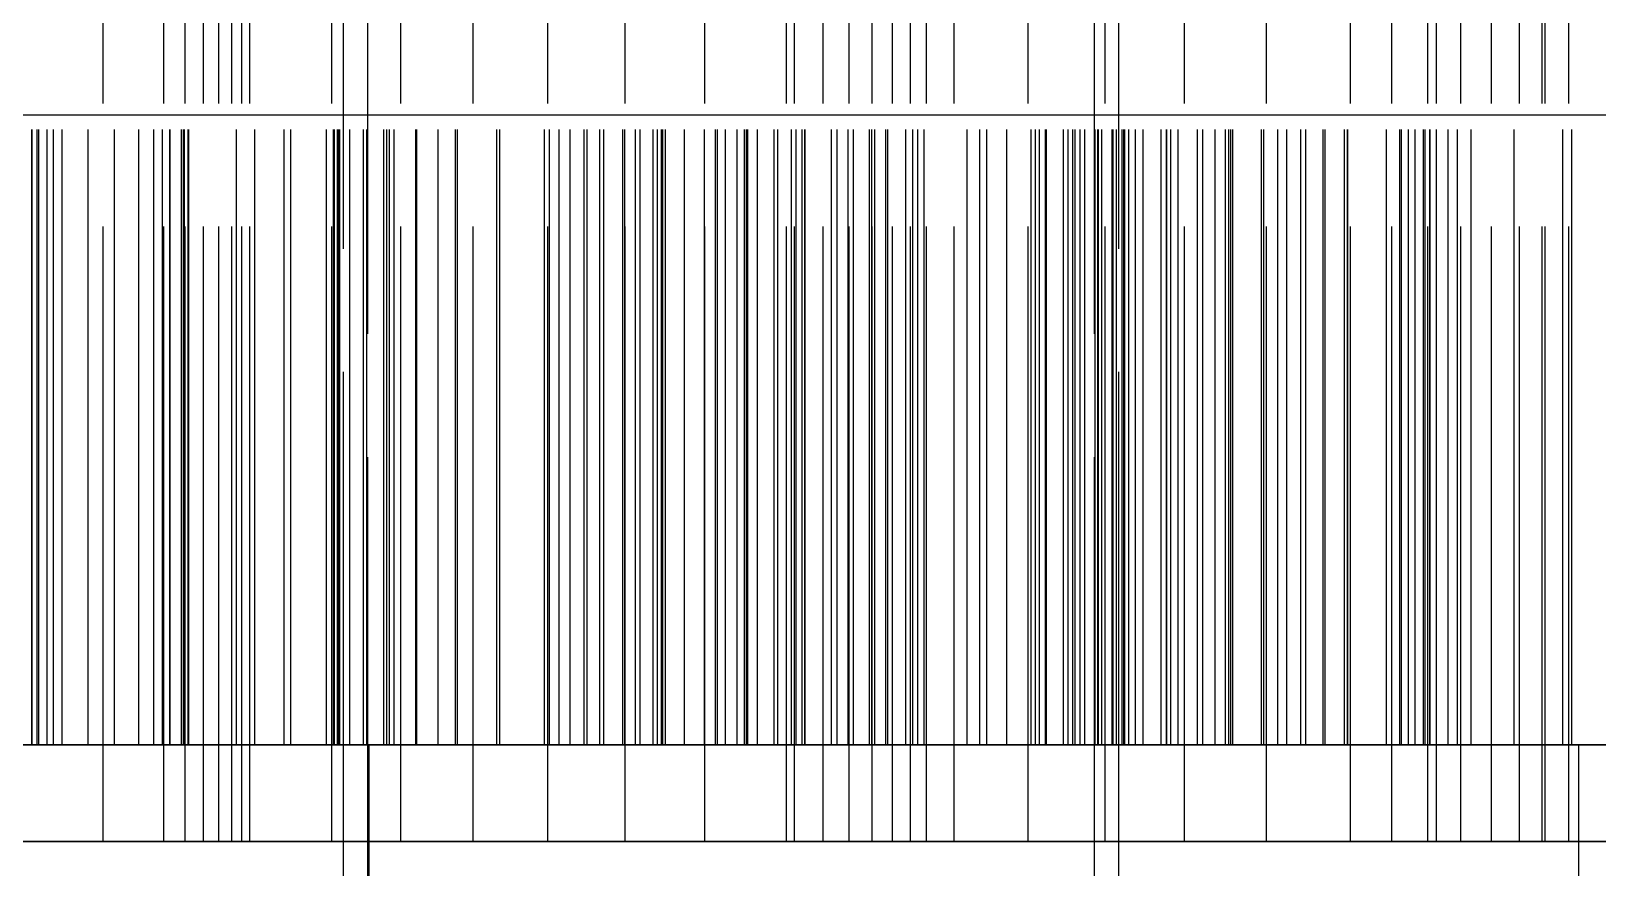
# Model space of a CAD drawing. Header units: millimetres. Extents: x -9 to 243, y -53 to 196.
# Drawn here: x 167.903 to 171.136, y -18.254 to -16.527 of the extents above; entities that cross this region are included whole.
import ezdxf

# ---------------------------------------------------------------- set-up
doc = ezdxf.new("R2010")
doc.units = ezdxf.units.MM
doc.linetypes.add('DASHED', pattern=[1.524, 1.27, -0.254])
doc.layers.add('HIDDEN', color=8, linetype='DASHED')
doc.layers.add('VISIBLE', color=7, linetype='CONTINUOUS')

msp = doc.modelspace()

# ---------------------------------------------------------------- linework, layer by layer
at = {"layer": 'HIDDEN'}
for points in [[(168.05114, -18.2), (168.05114, -15.2)], [(168.05114, -18.2), (168.05114, -15.2)], [(168.17631, -18.2), (168.17631, -15.2)], [(168.17631, -18.2), (168.17631, -15.2)], [(168.22026, -18.2), (168.22026, -15.2)], [(168.22026, -18.2), (168.22026, -15.2)], [(168.25796, -18.2), (168.25796, -15.2)], [(168.25796, -18.2), (168.25796, -15.2)], [(168.28985, -18.2), (168.28985, -15.2)], [(168.28985, -18.2), (168.28985, -15.2)], [(168.31622, -18.2), (168.31622, -15.2)], [(168.31622, -18.2), (168.31622, -15.2)], [(168.33731, -18.2), (168.33731, -15.2)], [(168.33731, -18.2), (168.33731, -15.2)], [(168.3533, -18.2), (168.3533, -15.2)], [(168.3533, -18.2), (168.3533, -15.2)], [(168.52264, -18.2), (168.52264, -15.2)], [(168.52264, -18.2), (168.52264, -15.2)], [(168.66552, -18.2), (168.66552, -15.2)], [(168.66552, -18.2), (168.66552, -15.2)], [(168.81437, -18.2), (168.81437, -15.2)], [(168.81437, -18.2), (168.81437, -15.2)], [(168.96872, -18.2), (168.96872, -15.2)], [(168.96872, -18.2), (168.96872, -15.2)], [(169.12821, -18.2), (169.12821, -15.2)], [(169.12821, -18.2), (169.12821, -15.2)], [(169.29256, -18.2), (169.29256, -15.2)], [(169.29256, -18.2), (169.29256, -15.2)], [(169.46153, -18.2), (169.46153, -15.2)], [(169.46153, -18.2), (169.46153, -15.2)], [(169.47807, -18.2), (169.47807, -15.2)], [(169.47807, -18.2), (169.47807, -15.2)], [(169.5372, -18.2), (169.5372, -15.2)], [(169.5372, -18.2), (169.5372, -15.2)], [(169.59036, -18.2), (169.59036, -15.2)], [(169.59036, -18.2), (169.59036, -15.2)], [(169.63797, -18.2), (169.63797, -15.2)], [(169.63797, -18.2), (169.63797, -15.2)], [(169.6803, -18.2), (169.6803, -15.2)], [(169.6803, -18.2), (169.6803, -15.2)], [(169.71757, -18.2), (169.71757, -15.2)], [(169.71757, -18.2), (169.71757, -15.2)], [(169.74995, -18.2), (169.74995, -15.2)], [(169.74995, -18.2), (169.74995, -15.2)], [(169.80719, -18.2), (169.80719, -15.2)], [(169.80719, -18.2), (169.80719, -15.2)], [(169.96033, -18.2), (169.96033, -15.2)], [(169.96033, -18.2), (169.96033, -15.2)], [(170.11912, -18.2), (170.11912, -15.2)], [(170.11912, -18.2), (170.11912, -15.2)], [(170.2831, -18.2), (170.2831, -15.2)], [(170.2831, -18.2), (170.2831, -15.2)], [(170.45193, -18.2), (170.45193, -15.2)], [(170.45193, -18.2), (170.45193, -15.2)], [(170.62534, -18.2), (170.62534, -15.2)], [(170.62534, -18.2), (170.62534, -15.2)], [(170.71091, -18.2), (170.71091, -15.2)], [(170.71091, -18.2), (170.71091, -15.2)], [(170.78483, -18.2), (170.78483, -15.2)], [(170.78483, -18.2), (170.78483, -15.2)], [(170.8031, -18.2), (170.8031, -15.2)], [(170.8031, -18.2), (170.8031, -15.2)], [(170.85311, -18.2), (170.85311, -15.2)], [(170.85311, -18.2), (170.85311, -15.2)], [(170.91613, -18.2), (170.91613, -15.2)], [(170.91613, -18.2), (170.91613, -15.2)], [(170.97414, -18.2), (170.97414, -15.2)], [(170.97414, -18.2), (170.97414, -15.2)], [(171.02068, -18.2), (171.02068, -15.2)], [(171.02068, -18.2), (171.02068, -15.2)], [(171.02735, -18.2), (171.02735, -15.2)], [(171.02735, -18.2), (171.02735, -15.2)], [(171.07591, -18.2), (171.07591, -15.2)], [(171.07591, -18.2), (171.07591, -15.2)], [(168.59694, -20.2), (168.59694, -15.3)], [(170.09694, -20.2), (170.09694, -15.3)], [(167.90387, -18), (167.90387, -15.4)], [(167.9046, -18), (167.9046, -15.4)], [(167.91434, -18), (167.91434, -15.4)], [(167.91794, -18), (167.91794, -15.4)], [(167.93532, -18), (167.93532, -15.4)], [(167.94872, -18), (167.94872, -15.4)], [(167.96643, -18), (167.96643, -15.4)], [(168.02011, -18), (168.02011, -15.4)], [(168.07448, -18), (168.07448, -15.4)], [(168.12469, -18), (168.12469, -15.4)], [(168.15536, -18), (168.15536, -15.4)], [(168.17363, -18), (168.17363, -15.4)], [(168.18857, -18), (168.18857, -15.4)], [(168.18923, -18), (168.18923, -15.4)], [(168.21292, -18), (168.21292, -15.4)], [(168.21702, -18), (168.21702, -15.4)], [(168.2188, -18), (168.2188, -15.4)], [(168.22604, -18), (168.22604, -15.4)], [(168.22789, -18), (168.22789, -15.4)], [(168.32632, -18), (168.32632, -15.4)], [(168.3642, -18), (168.3642, -15.4)], [(168.42426, -18), (168.42426, -15.4)], [(168.43793, -18), (168.43793, -15.4)], [(168.51192, -18), (168.51192, -15.4)], [(168.52618, -18), (168.52618, -15.4)], [(168.52839, -18), (168.52839, -15.4)], [(168.53448, -18), (168.53448, -15.4)], [(168.53646, -18), (168.53646, -15.4)], [(168.53923, -18), (168.53923, -15.4)], [(168.54694, -18.5), (168.54694, -15.4)], [(168.56007, -18), (168.56007, -15.4)], [(168.58828, -18), (168.58828, -15.4)], [(168.59541, -18), (168.59541, -15.4)], [(168.63051, -18), (168.63051, -15.4)], [(168.63673, -18), (168.63673, -15.4)], [(168.64164, -18), (168.64164, -15.4)], [(168.65153, -18), (168.65153, -15.4)], [(168.69616, -18), (168.69616, -15.4)], [(168.69829, -18), (168.69829, -15.4)], [(168.74218, -18), (168.74218, -15.4)], [(168.7425, -18), (168.7425, -15.4)], [(168.77807, -18), (168.77807, -15.4)], [(168.78243, -18), (168.78243, -15.4)], [(168.86332, -18), (168.86332, -15.4)], [(168.86952, -18), (168.86952, -15.4)], [(168.96185, -18), (168.96185, -15.4)], [(168.97181, -18), (168.97181, -15.4)], [(168.99223, -18), (168.99223, -15.4)], [(169.01461, -18), (169.01461, -15.4)], [(169.04366, -18), (169.04366, -15.4)], [(169.04999, -18), (169.04999, -15.4)], [(169.07628, -18), (169.07628, -15.4)], [(169.08456, -18), (169.08456, -15.4)], [(169.12332, -18), (169.12332, -15.4)], [(169.12793, -18), (169.12793, -15.4)], [(169.1499, -18), (169.1499, -15.4)], [(169.15961, -18), (169.15961, -15.4)], [(169.18621, -18), (169.18621, -15.4)], [(169.19508, -18), (169.19508, -15.4)], [(169.20356, -18), (169.20356, -15.4)], [(169.20611, -18), (169.20611, -15.4)], [(169.21184, -18), (169.21184, -15.4)], [(169.25046, -18), (169.25046, -15.4)], [(169.2923, -18), (169.2923, -15.4)], [(169.31507, -18), (169.31507, -15.4)], [(169.31908, -18), (169.31908, -15.4)], [(169.33543, -18), (169.33543, -15.4)], [(169.35949, -18), (169.35949, -15.4)], [(169.37481, -18), (169.37481, -15.4)], [(169.37882, -18), (169.37882, -15.4)], [(169.38133, -18), (169.38133, -15.4)], [(169.40159, -18), (169.40159, -15.4)], [(169.43588, -18), (169.43588, -15.4)], [(169.44343, -18), (169.44343, -15.4)], [(169.47177, -18), (169.47177, -15.4)], [(169.48102, -18), (169.48102, -15.4)], [(169.49396, -18), (169.49396, -15.4)], [(169.49881, -18), (169.49881, -15.4)], [(169.49964, -18), (169.49964, -15.4)], [(169.55399, -18), (169.55399, -15.4)], [(169.56596, -18), (169.56596, -15.4)], [(169.58875, -18), (169.58875, -15.4)], [(169.59979, -18), (169.59979, -15.4)], [(169.63273, -18), (169.63273, -15.4)], [(169.6373, -18), (169.6373, -15.4)], [(169.6439, -18), (169.6439, -15.4)], [(169.66661, -18), (169.66661, -15.4)], [(169.67065, -18), (169.67065, -15.4)], [(169.70759, -18), (169.70759, -15.4)], [(169.72207, -18), (169.72207, -15.4)], [(169.73204, -18), (169.73204, -15.4)], [(169.74577, -18), (169.74577, -15.4)], [(169.8339, -18), (169.8339, -15.4)], [(169.86031, -18), (169.86031, -15.4)], [(169.87462, -18), (169.87462, -15.4)], [(169.91582, -18), (169.91582, -15.4)], [(169.96627, -18), (169.96627, -15.4)], [(169.97505, -18), (169.97505, -15.4)], [(169.98353, -18), (169.98353, -15.4)], [(169.9956, -18), (169.9956, -15.4)], [(169.99772, -18), (169.99772, -15.4)], [(170.03337, -18), (170.03337, -15.4)], [(170.04236, -18), (170.04236, -15.4)], [(170.05225, -18), (170.05225, -15.4)], [(170.05716, -18), (170.05716, -15.4)], [(170.06761, -18), (170.06761, -15.4)], [(170.07674, -18), (170.07674, -15.4)], [(170.09848, -18), (170.09848, -15.4)], [(170.10378, -18), (170.10378, -15.4)], [(170.10561, -18), (170.10561, -15.4)], [(170.11244, -18), (170.11244, -15.4)], [(170.13382, -18), (170.13382, -15.4)], [(170.13557, -18), (170.13557, -15.4)], [(170.14258, -18), (170.14258, -15.4)], [(170.14694, -18.5), (170.14694, -15.4)], [(170.15409, -18), (170.15409, -15.4)], [(170.15743, -18), (170.15743, -15.4)], [(170.15941, -18), (170.15941, -15.4)], [(170.16771, -18), (170.16771, -15.4)], [(170.18197, -18), (170.18197, -15.4)], [(170.19713, -18), (170.19713, -15.4)], [(170.23478, -18), (170.23478, -15.4)], [(170.24574, -18), (170.24574, -15.4)], [(170.24582, -18), (170.24582, -15.4)], [(170.24659, -18), (170.24659, -15.4)], [(170.25487, -18), (170.25487, -15.4)], [(170.26963, -18), (170.26963, -15.4)], [(170.30968, -18), (170.30968, -15.4)], [(170.32081, -18), (170.32081, -15.4)], [(170.34639, -18), (170.34639, -15.4)], [(170.36757, -18), (170.36757, -15.4)], [(170.37462, -18), (170.37462, -15.4)], [(170.37864, -18), (170.37864, -15.4)], [(170.38286, -18), (170.38286, -15.4)], [(170.44203, -18), (170.44203, -15.4)], [(170.44629, -18), (170.44629, -15.4)], [(170.47509, -18), (170.47509, -15.4)], [(170.49415, -18), (170.49415, -15.4)], [(170.52289, -18), (170.52289, -15.4)], [(170.53331, -18), (170.53331, -15.4)], [(170.5692, -18), (170.5692, -15.4)], [(170.57282, -18), (170.57282, -15.4)], [(170.61295, -18), (170.61295, -15.4)], [(170.61941, -18), (170.61941, -15.4)], [(170.61999, -18), (170.61999, -15.4)], [(170.6998, -18), (170.6998, -15.4)], [(170.72746, -18), (170.72746, -15.4)], [(170.73057, -18), (170.73057, -15.4)], [(170.74517, -18), (170.74517, -15.4)], [(170.75857, -18), (170.75857, -15.4)], [(170.77595, -18), (170.77595, -15.4)], [(170.77955, -18), (170.77955, -15.4)], [(170.78929, -18), (170.78929, -15.4)], [(170.79002, -18), (170.79002, -15.4)], [(170.80261, -18), (170.80261, -15.4)], [(170.82668, -18), (170.82668, -15.4)], [(170.84654, -18), (170.84654, -15.4)], [(170.87442, -18), (170.87442, -15.4)], [(170.96316, -18), (170.96316, -15.4)], [(171.06367, -18), (171.06367, -15.4)], [(171.08224, -18), (171.08224, -15.4)], [(171.20215, -16.7), (171.05938, -16.7), (170.9166, -16.7), (170.77382, -16.7), (170.63105, -16.7), (170.48827, -16.7), (170.34549, -16.7), (170.20272, -16.7), (170.05994, -16.7), (169.91716, -16.7), (169.77439, -16.7), (169.63161, -16.7), (169.48883, -16.7), (169.34606, -16.7), (169.20328, -16.7), (169.0605, -16.7), (168.91773, -16.7), (168.77495, -16.7), (168.63217, -16.7), (168.4894, -16.7), (168.34662, -16.7), (168.20384, -16.7), (168.06107, -16.7), (167.91829, -16.7), (167.77551, -16.7)], [(171.17057, -16.7), (171.04923, -16.7), (170.9279, -16.7), (170.80657, -16.7), (170.68524, -16.7), (170.56391, -16.7), (170.44257, -16.7), (170.32124, -16.7), (170.19991, -16.7), (170.07858, -16.7), (169.95725, -16.7), (169.83592, -16.7), (169.71458, -16.7), (169.59325, -16.7), (169.47192, -16.7), (169.35059, -16.7), (169.22926, -16.7), (169.10792, -16.7), (168.98659, -16.7), (168.86526, -16.7), (168.74393, -16.7), (168.6226, -16.7), (168.50126, -16.7), (168.37993, -16.7), (168.2586, -16.7), (168.13727, -16.7), (168.01594, -16.7), (167.8946, -16.7)], [(168.12469, -18), (167.61165, -18)], [(167.61564, -18), (168.17363, -18)], [(171.09694, -18), (171.04139, -18), (170.98583, -18), (170.93028, -18), (170.87472, -18), (170.81917, -18), (170.76361, -18), (170.70806, -18), (170.6525, -18), (170.59694, -18), (170.54139, -18), (170.48583, -18), (170.43028, -18), (170.37472, -18), (170.31917, -18), (170.26361, -18), (170.20806, -18), (170.1525, -18), (170.09694, -18), (170.04139, -18), (169.98583, -18), (169.93028, -18), (169.87472, -18), (169.81917, -18), (169.76361, -18), (169.70806, -18), (169.6525, -18), (169.59694, -18), (169.54139, -18), (169.48583, -18), (169.43028, -18), (169.37472, -18), (169.31917, -18), (169.26361, -18), (169.20806, -18), (169.1525, -18), (169.09694, -18), (169.04139, -18), (168.98583, -18), (168.93028, -18), (168.87472, -18), (168.81917, -18), (168.76361, -18), (168.70806, -18), (168.6525, -18), (168.59694, -18), (168.54139, -18), (168.48583, -18), (168.43028, -18), (168.37472, -18), (168.31917, -18), (168.26361, -18), (168.20806, -18), (168.1525, -18), (168.09694, -18), (168.04139, -18), (167.98583, -18), (167.93028, -18), (167.87472, -18)], [(168.6, -18), (168.54444, -18), (168.48889, -18), (168.43333, -18), (168.37778, -18), (168.32222, -18), (168.26667, -18), (168.21111, -18), (168.15556, -18), (168.1, -18), (168.04444, -18), (167.98889, -18), (167.93333, -18), (167.87778, -18)], [(167.88889, -18), (167.92538, -18), (167.96188, -18), (167.99837, -18), (168.03486, -18), (168.07136, -18), (168.10785, -18), (168.14434, -18), (168.18084, -18), (168.21733, -18), (168.25382, -18), (168.29032, -18), (168.32681, -18), (168.3633, -18), (168.3998, -18), (168.43629, -18), (168.47278, -18), (168.50927, -18), (168.54577, -18), (168.58226, -18), (168.61875, -18), (168.65525, -18), (168.69174, -18), (168.72823, -18), (168.76473, -18), (168.80122, -18), (168.83771, -18), (168.87421, -18), (168.9107, -18), (168.94719, -18), (168.98369, -18), (169.02018, -18), (169.05667, -18), (169.09317, -18), (169.12966, -18), (169.16615, -18), (169.20265, -18), (169.23914, -18), (169.27563, -18), (169.31213, -18), (169.34862, -18), (169.38511, -18), (169.42161, -18), (169.4581, -18), (169.49459, -18), (169.53108, -18), (169.56758, -18), (169.60407, -18), (169.64056, -18), (169.67706, -18), (169.71355, -18), (169.75004, -18), (169.78654, -18), (169.82303, -18), (169.85952, -18), (169.89602, -18)], [(167.89087, -18), (167.91451, -18), (167.93814, -18), (167.96178, -18), (167.98542, -18), (168.00906, -18), (168.03269, -18), (168.05633, -18), (168.07997, -18), (168.10361, -18), (168.12725, -18), (168.15088, -18), (168.17452, -18), (168.19816, -18), (168.2218, -18), (168.24543, -18), (168.26907, -18), (168.29271, -18), (168.31635, -18), (168.33999, -18), (168.36362, -18), (168.38726, -18), (168.4109, -18), (168.43454, -18), (168.45817, -18), (168.48181, -18), (168.50545, -18), (168.52909, -18), (168.55272, -18), (168.57636, -18), (168.6, -18)], [(167.89128, -18), (168.07448, -18)], [(168.15536, -18), (167.90137, -18)], [(167.90387, -18), (167.9046, -18)], [(167.91434, -18), (167.90387, -18)], [(167.9046, -18), (167.91794, -18)], [(167.93532, -18), (167.91434, -18)], [(167.91794, -18), (167.94872, -18)], [(167.96643, -18), (167.93532, -18)], [(167.94872, -18), (168.12469, -18)], [(168.2188, -18), (167.96643, -18)], [(168.53923, -18), (168.02011, -18)], [(168.02011, -18), (168.18857, -18)], [(168.07448, -18), (168.63673, -18)], [(168.18923, -18), (168.15536, -18)], [(168.17363, -18), (168.3642, -18)], [(168.18857, -18), (168.21702, -18)], [(168.21292, -18), (168.18923, -18)], [(168.22604, -18), (168.21292, -18)], [(168.21702, -18), (168.22789, -18)], [(168.32632, -18), (168.2188, -18)], [(168.22789, -18), (168.22604, -18)], [(168.42426, -18), (168.32632, -18)], [(168.3642, -18), (168.43793, -18)], [(168.51192, -18), (168.42426, -18)], [(168.43793, -18), (168.52839, -18)], [(168.58828, -18), (168.51192, -18)], [(168.52618, -18), (168.53646, -18)], [(168.53448, -18), (168.52618, -18)], [(168.52839, -18), (168.63051, -18)], [(168.63673, -18), (168.53448, -18)], [(168.53646, -18), (168.56007, -18)], [(168.78243, -18), (168.53923, -18)], [(168.56007, -18), (168.59541, -18)], [(168.65153, -18), (168.58828, -18)], [(168.59541, -18), (168.64164, -18)], [(168.6, -18.5), (168.6, -18)], [(168.63051, -18), (168.7425, -18)], [(168.64164, -18), (168.69829, -18)], [(168.69616, -18), (168.65153, -18)], [(168.77807, -18), (168.69616, -18)], [(168.69829, -18), (168.96185, -18)], [(169.01461, -18), (168.74218, -18)], [(168.74218, -18), (169.1499, -18)], [(168.7425, -18), (168.86332, -18)], [(169.37481, -18), (168.77807, -18)], [(168.86952, -18), (168.78243, -18)], [(168.86332, -18), (168.99223, -18)], [(168.97181, -18), (168.86952, -18)], [(168.96185, -18), (169.04999, -18)], [(169.08456, -18), (168.97181, -18)], [(168.99223, -18), (169.21184, -18)], [(169.07628, -18), (169.01461, -18)], [(169.38133, -18), (169.04366, -18)], [(169.04366, -18), (169.35949, -18)], [(169.04999, -18), (169.12793, -18)], [(169.12332, -18), (169.07628, -18)], [(169.20611, -18), (169.08456, -18)], [(169.15961, -18), (169.12332, -18)], [(169.12793, -18), (169.19508, -18)], [(169.1499, -18), (169.48102, -18)], [(169.18621, -18), (169.15961, -18)], [(169.20356, -18), (169.18621, -18)], [(169.19508, -18), (169.25046, -18)], [(169.21184, -18), (169.20356, -18)], [(169.33543, -18), (169.20611, -18)], [(169.25046, -18), (169.2923, -18)], [(169.2923, -18), (169.31507, -18)], [(169.31507, -18), (169.31908, -18)], [(169.31908, -18), (169.91582, -18)], [(169.47177, -18), (169.33543, -18)], [(169.35949, -18), (169.43588, -18)], [(169.37882, -18), (169.37481, -18)], [(169.40159, -18), (169.37882, -18)], [(169.74577, -18), (169.38133, -18)], [(169.44343, -18), (169.40159, -18)], [(169.43588, -18), (169.49964, -18)], [(169.49881, -18), (169.44343, -18)], [(169.66661, -18), (169.47177, -18)], [(169.48102, -18), (169.58875, -18)], [(169.87462, -18), (169.49396, -18)], [(169.49396, -18), (169.67065, -18)], [(169.56596, -18), (169.49881, -18)], [(169.49964, -18), (169.55399, -18)], [(169.55399, -18), (169.59979, -18)], [(169.6439, -18), (169.56596, -18)], [(169.58875, -18), (169.70759, -18)], [(169.59979, -18), (169.6373, -18)], [(169.72207, -18), (169.63273, -18)], [(169.63273, -18), (170.03337, -18)], [(169.6373, -18), (169.66661, -18)], [(169.73204, -18), (169.6439, -18)], [(169.67065, -18), (170.07674, -18)], [(169.70759, -18), (169.8339, -18)], [(170.13557, -18), (169.72207, -18)], [(169.9956, -18), (169.73204, -18)], [(169.86031, -18), (169.74577, -18)], [(169.8339, -18), (169.96627, -18)], [(169.98353, -18), (169.86031, -18)], [(169.97505, -18), (169.87462, -18)], [(169.89602, -18), (169.91508, -18), (169.93414, -18), (169.9532, -18), (169.97227, -18), (169.99133, -18), (170.01039, -18), (170.02945, -18), (170.04852, -18), (170.06758, -18), (170.08664, -18), (170.1057, -18), (170.12477, -18), (170.14383, -18), (170.16289, -18), (170.18195, -18), (170.20101, -18), (170.22008, -18), (170.23914, -18), (170.2582, -18), (170.27726, -18), (170.29633, -18), (170.31539, -18), (170.33445, -18), (170.35351, -18), (170.37258, -18), (170.39164, -18), (170.4107, -18), (170.42976, -18), (170.44882, -18), (170.46789, -18), (170.48695, -18), (170.50601, -18), (170.52507, -18), (170.54414, -18), (170.5632, -18), (170.58226, -18), (170.60132, -18), (170.62039, -18), (170.63945, -18), (170.65851, -18), (170.67757, -18), (170.69664, -18), (170.7157, -18), (170.73476, -18), (170.75382, -18), (170.77288, -18), (170.79195, -18), (170.81101, -18), (170.83007, -18), (170.84913, -18), (170.8682, -18), (170.88726, -18), (170.90632, -18), (170.92538, -18), (170.94445, -18), (170.96351, -18), (170.98257, -18), (171.00163, -18), (171.0207, -18), (171.03976, -18), (171.05882, -18), (171.07788, -18), (171.09694, -18)], [(169.91582, -18), (169.99772, -18)], [(169.96627, -18), (170.10378, -18)], [(170.06761, -18), (169.97505, -18)], [(170.11244, -18), (169.98353, -18)], [(170.05225, -18), (169.9956, -18)], [(169.99772, -18), (170.04236, -18)], [(170.03337, -18), (170.14258, -18)], [(170.04236, -18), (170.10561, -18)], [(170.09848, -18), (170.05225, -18)], [(170.61941, -18), (170.05716, -18)], [(170.05716, -18), (170.15941, -18)], [(170.15409, -18), (170.06761, -18)], [(170.07674, -18), (170.19713, -18)], [(170.13382, -18), (170.09848, -18)], [(170.10378, -18), (170.24574, -18)], [(170.10561, -18), (170.18197, -18)], [(170.24582, -18), (170.11244, -18)], [(170.15743, -18), (170.13382, -18)], [(170.25487, -18), (170.13557, -18)], [(170.14258, -18), (170.24659, -18)], [(170.23478, -18), (170.15409, -18)], [(170.16771, -18), (170.15743, -18)], [(170.15941, -18), (170.16771, -18)], [(170.18197, -18), (170.26963, -18)], [(170.19713, -18), (170.32081, -18)], [(170.30968, -18), (170.23478, -18)], [(170.24574, -18), (170.37864, -18)], [(170.38286, -18), (170.24582, -18)], [(170.24659, -18), (170.34639, -18)], [(170.37462, -18), (170.25487, -18)], [(170.26963, -18), (170.36757, -18)], [(170.37864, -18), (170.30968, -18)], [(170.32081, -18), (170.44629, -18)], [(170.34639, -18), (170.44203, -18)], [(170.36757, -18), (170.47509, -18)], [(170.49415, -18), (170.37462, -18)], [(170.52289, -18), (170.38286, -18)], [(170.44203, -18), (170.53331, -18)], [(170.44629, -18), (170.57282, -18)], [(170.47509, -18), (170.72746, -18)], [(170.61295, -18), (170.49415, -18)], [(170.61999, -18), (170.52289, -18)], [(170.53331, -18), (170.61999, -18)], [(170.74517, -18), (170.5692, -18)], [(170.5692, -18), (171.08224, -18)], [(170.57282, -18), (170.6998, -18)], [(170.73057, -18), (170.61295, -18)], [(170.80261, -18), (170.61941, -18)], [(170.6998, -18), (170.82668, -18)], [(170.72746, -18), (170.75857, -18)], [(170.84654, -18), (170.73057, -18)], [(170.77595, -18), (170.74517, -18)], [(170.75857, -18), (170.77955, -18)], [(170.78929, -18), (170.77595, -18)], [(170.77955, -18), (170.79002, -18)], [(170.79002, -18), (170.78929, -18)], [(170.87442, -18), (170.80261, -18)], [(170.82668, -18), (170.84654, -18)], [(170.96316, -18), (170.87442, -18)], [(171.06367, -18), (170.96316, -18)], [(171.17419, -18), (171.06367, -18)], [(171.08224, -18), (171.33207, -18)], [(171.09694, -18.2), (171.09694, -18)], [(171.18333, -18.2), (170.51667, -18.2), (169.85, -18.2), (169.18333, -18.2), (168.51667, -18.2), (167.85, -18.2), (167.18333, -18.2), (166.51667, -18.2), (165.85, -18.2), (165.18333, -18.2), (164.51667, -18.2)], [(167.89205, -18.2), (168.05114, -18.2)], [(168.05114, -18.2), (167.89205, -18.2)], [(168.05114, -18.2), (168.3533, -18.2)], [(168.3533, -18.2), (168.05114, -18.2)], [(168.22026, -18.2), (168.17631, -18.2)], [(168.17631, -18.2), (168.52264, -18.2)], [(168.52264, -18.2), (168.17631, -18.2)], [(168.17631, -18.2), (168.22026, -18.2)], [(168.25796, -18.2), (168.22026, -18.2)], [(168.22026, -18.2), (168.25796, -18.2)], [(168.28985, -18.2), (168.25796, -18.2)], [(168.25796, -18.2), (168.28985, -18.2)], [(168.31622, -18.2), (168.28985, -18.2)], [(168.28985, -18.2), (168.31622, -18.2)], [(168.33731, -18.2), (168.31622, -18.2)], [(168.31622, -18.2), (168.33731, -18.2)], [(168.3533, -18.2), (168.33731, -18.2)], [(168.33731, -18.2), (168.3533, -18.2)], [(168.52264, -18.2), (168.66552, -18.2)], [(168.66552, -18.2), (168.52264, -18.2)], [(168.66552, -18.2), (168.81437, -18.2)], [(168.81437, -18.2), (168.66552, -18.2)], [(168.81437, -18.2), (168.96872, -18.2)], [(168.96872, -18.2), (168.81437, -18.2)], [(168.96872, -18.2), (169.12821, -18.2)], [(169.12821, -18.2), (168.96872, -18.2)], [(169.12821, -18.2), (169.29256, -18.2)], [(169.29256, -18.2), (169.12821, -18.2)], [(169.29256, -18.2), (169.46153, -18.2)], [(169.46153, -18.2), (169.29256, -18.2)], [(169.46153, -18.2), (169.74995, -18.2)], [(169.74995, -18.2), (169.46153, -18.2)], [(169.5372, -18.2), (169.47807, -18.2)], [(169.47807, -18.2), (169.80719, -18.2)], [(169.80719, -18.2), (169.47807, -18.2)], [(169.47807, -18.2), (169.5372, -18.2)], [(169.59036, -18.2), (169.5372, -18.2)], [(169.5372, -18.2), (169.59036, -18.2)], [(169.63797, -18.2), (169.59036, -18.2)], [(169.59036, -18.2), (169.63797, -18.2)], [(169.6803, -18.2), (169.63797, -18.2)], [(169.63797, -18.2), (169.6803, -18.2)], [(169.71757, -18.2), (169.6803, -18.2)], [(169.6803, -18.2), (169.71757, -18.2)], [(169.74995, -18.2), (169.71757, -18.2)], [(169.71757, -18.2), (169.74995, -18.2)], [(169.80719, -18.2), (169.96033, -18.2)], [(169.96033, -18.2), (169.80719, -18.2)], [(169.96033, -18.2), (170.11912, -18.2)], [(170.11912, -18.2), (169.96033, -18.2)], [(170.11912, -18.2), (170.2831, -18.2)], [(170.2831, -18.2), (170.11912, -18.2)], [(170.2831, -18.2), (170.45193, -18.2)], [(170.45193, -18.2), (170.2831, -18.2)], [(170.45193, -18.2), (170.62534, -18.2)], [(170.62534, -18.2), (170.45193, -18.2)], [(170.62534, -18.2), (170.8031, -18.2)], [(170.8031, -18.2), (170.62534, -18.2)], [(170.78483, -18.2), (170.71091, -18.2)], [(170.71091, -18.2), (171.02068, -18.2)], [(171.02068, -18.2), (170.71091, -18.2)], [(170.71091, -18.2), (170.78483, -18.2)], [(170.85311, -18.2), (170.78483, -18.2)], [(170.78483, -18.2), (170.85311, -18.2)], [(170.8031, -18.2), (171.07591, -18.2)], [(171.07591, -18.2), (170.8031, -18.2)], [(170.91613, -18.2), (170.85311, -18.2)], [(170.85311, -18.2), (170.91613, -18.2)], [(170.97414, -18.2), (170.91613, -18.2)], [(170.91613, -18.2), (170.97414, -18.2)], [(171.02735, -18.2), (170.97414, -18.2)], [(170.97414, -18.2), (171.02735, -18.2)], [(171.02068, -18.2), (171.18309, -18.2)], [(171.18309, -18.2), (171.02068, -18.2)], [(171.07591, -18.2), (171.02735, -18.2)], [(171.02735, -18.2), (171.07591, -18.2)]]:
    msp.add_lwpolyline(points, dxfattribs=at)
at = {"layer": 'VISIBLE'}
for points in [[(164.85, -18.2), (165.18333, -18.2), (165.51667, -18.2), (165.85, -18.2), (166.18333, -18.2), (166.51667, -18.2), (166.85, -18.2), (167.18333, -18.2), (167.51667, -18.2), (167.85, -18.2), (168.18333, -18.2), (168.51667, -18.2), (168.85, -18.2), (169.18333, -18.2), (169.51667, -18.2), (169.85, -18.2), (170.18333, -18.2), (170.51667, -18.2), (170.85, -18.2), (171.18333, -18.2)], [(171.09694, -18.5), (171.09694, -18.2)]]:
    msp.add_lwpolyline(points, dxfattribs=at)

doc.saveas('drawing.dxf')
